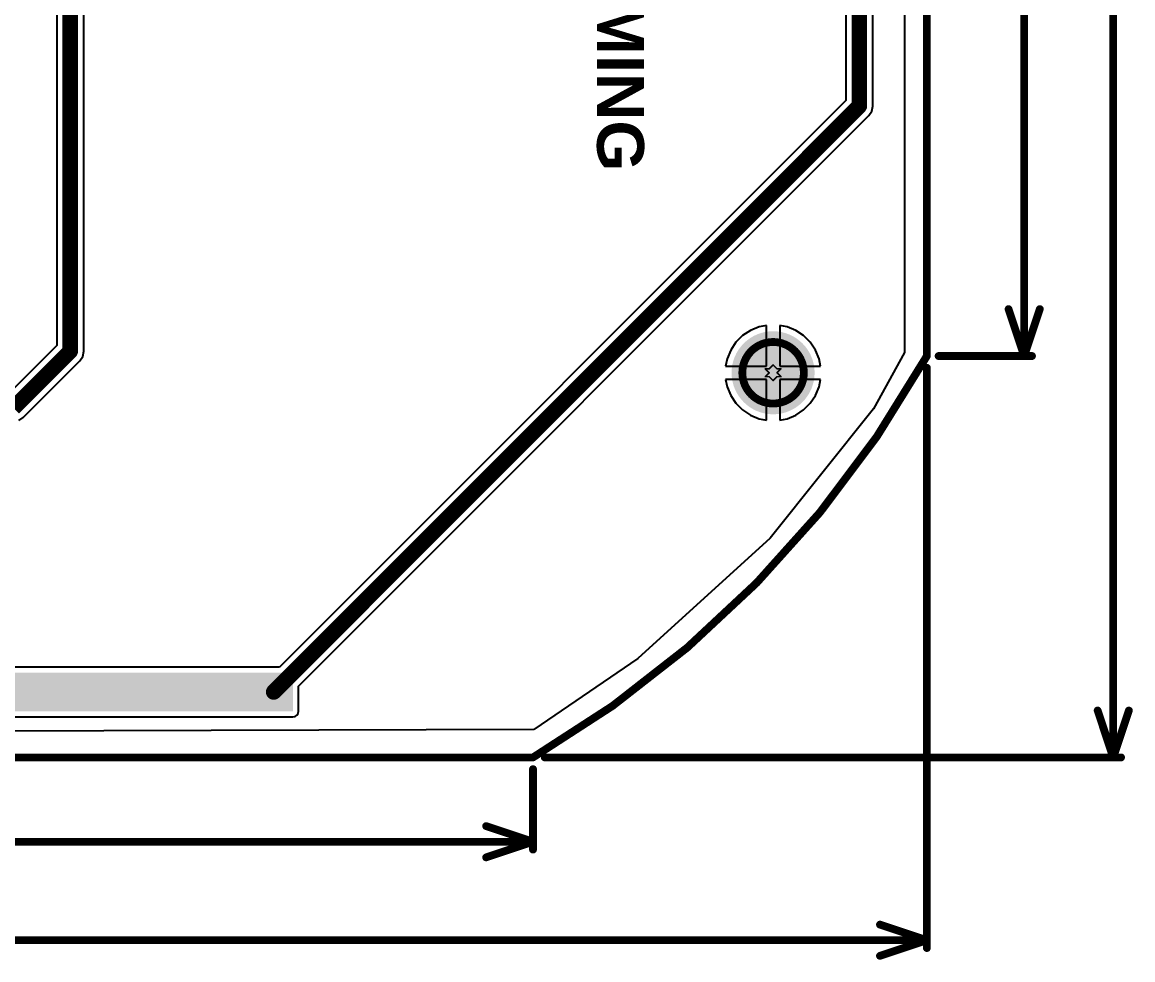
# Model space of a CAD drawing. Header units: inches. Extents: x -5 to 433, y -20 to 71.
# Drawn here: x 55.59 to 91.69, y -19.08 to 11.39 of the extents above; entities that cross this region are included whole.
import ezdxf

# ---------------------------------------------------------------- set-up
doc = ezdxf.new("R2010")
doc.units = ezdxf.units.IN
for name, color, linetype in [('Board Outline', 216, 'Continuous'), ('Bottom Layer', 5, 'Continuous'), ('Bottom Solder', 6, 'Continuous'), ('Deimensions', 6, 'Continuous'), ('Drill Drawing', 1, 'Continuous'), ('Multi-Layer', 9, 'Continuous'), ('Pad Holes', 156, 'Continuous'), ('Top Layer', 1, 'Continuous'), ('Top Overlay', 2, 'Continuous'), ('Top Solder', 216, 'Continuous')]:
    doc.layers.add(name, color=color, linetype=linetype)
doc.styles.add('Arial_Bold', font='', dxfattribs={"height": 0.2})
doc.styles.get('Arial_Bold').set_extended_font_data('Arial', bold=True)

msp = doc.modelspace()

# ---------------------------------------------------------------- hatches: boundary and pattern name
at = {"layer": 'Bottom Layer'}
h = msp.add_hatch(color=5, dxfattribs=at)
edge = h.paths.add_edge_path()
edge.add_arc((80, 0), 1.3, 0, 360)
at = {"layer": 'Bottom Solder'}
h = msp.add_hatch(color=6, dxfattribs=at)
edge = h.paths.add_edge_path()
edge.add_arc((80, 0), 1.35, 0, 360)
at = {"layer": 'Multi-Layer'}
h = msp.add_hatch(color=9, dxfattribs=at)
edge = h.paths.add_edge_path()
edge.add_arc((80, 0), 1.3, 0, 360)
at = {"layer": 'Pad Holes'}
h = msp.add_hatch(color=7, dxfattribs=at)
edge = h.paths.add_edge_path()
edge.add_arc((80, 0), 1, 0, 360)
at = {"layer": 'Top Layer'}
h = msp.add_hatch(color=1, dxfattribs=at)
edge = h.paths.add_edge_path()
edge.add_arc((80, 0), 1.3, 0, 360)
msp.add_hatch(color=1, dxfattribs=at).paths.add_polyline_path([(13.843, -9.747), (13.843, -10.998), (64.389, -10.998), (64.389, -9.747)])
at = {"layer": 'Top Solder'}
h = msp.add_hatch(color=216, dxfattribs=at)
edge = h.paths.add_edge_path()
edge.add_arc((80, 0), 1.35, 0, 360)

# ---------------------------------------------------------------- linework, layer by layer
at = {"layer": 'Board Outline'}
for points in [[(85, 30.41, 0.254, 0.254, 0), (85, 0.544, 0.254, 0.254, 0)], [(79, 0, 0.254, 0.254, -1), (81, 0, 0.254, 0.254, 0)], [(85, 0.544, 0.254, 0.254, -0.132866), (72.195, -12.5, 0.254, 0.254, 0)], [(81, 0, 0.254, 0.254, -1), (79, 0, 0.254, 0.254, 0)], [(7.805, -12.5, 0.254, 0.254, 0), (72.195, -12.5, 0.254, 0.254, 0)]]:
    msp.add_lwpolyline(points, format="xyseb", dxfattribs=at)
for points in [[(84.936, 0.544, 0.127, 0.127, 1), (85.063, 0.544, 0.127, 0.127, 1)], [(84.936, 0.544, 0.127, 0.127, 1), (85.063, 0.544, 0.127, 0.127, 1)], [(78.936, 0, 0.127, 0.127, 1), (79.063, 0, 0.127, 0.127, 1)], [(78.936, 0, 0.127, 0.127, 1), (79.063, 0, 0.127, 0.127, 1)], [(80.936, 0, 0.127, 0.127, 1), (81.063, 0, 0.127, 0.127, 1)], [(80.936, 0, 0.127, 0.127, 1), (81.063, 0, 0.127, 0.127, 1)], [(72.131, -12.5, 0.127, 0.127, 1), (72.258, -12.5, 0.127, 0.127, 1)], [(72.131, -12.5, 0.127, 0.127, 1), (72.258, -12.5, 0.127, 0.127, 1)]]:
    msp.add_lwpolyline(points, format="xyseb", close=True, dxfattribs=at)
at = {"layer": 'Deimensions'}
for points in [[(91.059, -12.5, 0.254, 0.254, 0), (91.059, 23.47, 0.254, 0.254, 0)], [(88.163, 0.544, 0.254, 0.254, 0), (88.163, 18.796, 0.254, 0.254, 0)], [(87.655, 2.068, 0.254, 0.254, 0), (88.163, 0.544, 0.254, 0.254, 0)], [(88.163, 0.544, 0.254, 0.254, 0), (88.671, 2.068, 0.254, 0.254, 0)], [(85.381, 0.544, 0.254, 0.254, 0), (88.417, 0.544, 0.254, 0.254, 0)], [(85, -18.694, 0.254, 0.254, 0), (85, 0.163, 0.254, 0.254, 0)], [(90.551, -10.976, 0.254, 0.254, 0), (91.059, -12.5, 0.254, 0.254, 0)], [(91.059, -12.5, 0.254, 0.254, 0), (91.567, -10.976, 0.254, 0.254, 0)], [(72.576, -12.5, 0.254, 0.254, 0), (91.313, -12.5, 0.254, 0.254, 0)], [(72.195, -15.494, 0.254, 0.254, 0), (72.195, -12.881, 0.254, 0.254, 0)], [(70.671, -14.732, 0.254, 0.254, 0), (72.195, -15.24, 0.254, 0.254, 0)], [(44.567, -15.24, 0.254, 0.254, 0), (72.195, -15.24, 0.254, 0.254, 0)], [(70.671, -15.748, 0.254, 0.254, 0), (72.195, -15.24, 0.254, 0.254, 0)], [(83.476, -17.932, 0.254, 0.254, 0), (85, -18.44, 0.254, 0.254, 0)], [(44.951, -18.44, 0.254, 0.254, 0), (85, -18.44, 0.254, 0.254, 0)], [(83.476, -18.948, 0.254, 0.254, 0), (85, -18.44, 0.254, 0.254, 0)]]:
    msp.add_lwpolyline(points, format="xyseb", dxfattribs=at)
for points in [[(87.592, 2.068, 0.127, 0.127, 1), (87.719, 2.068, 0.127, 0.127, 1)], [(88.608, 2.068, 0.127, 0.127, 1), (88.735, 2.068, 0.127, 0.127, 1)], [(85.317, 0.544, 0.127, 0.127, 1), (85.444, 0.544, 0.127, 0.127, 1)], [(88.1, 0.544, 0.127, 0.127, 1), (88.227, 0.544, 0.127, 0.127, 1)], [(88.1, 0.544, 0.127, 0.127, 1), (88.227, 0.544, 0.127, 0.127, 1)], [(88.1, 0.544, 0.127, 0.127, 1), (88.227, 0.544, 0.127, 0.127, 1)], [(88.354, 0.544, 0.127, 0.127, 1), (88.481, 0.544, 0.127, 0.127, 1)], [(84.936, 0.163, 0.127, 0.127, 1), (85.063, 0.163, 0.127, 0.127, 1)], [(90.487, -10.976, 0.127, 0.127, 1), (90.614, -10.976, 0.127, 0.127, 1)], [(91.504, -10.976, 0.127, 0.127, 1), (91.63, -10.976, 0.127, 0.127, 1)], [(72.513, -12.5, 0.127, 0.127, 1), (72.64, -12.5, 0.127, 0.127, 1)], [(90.995, -12.5, 0.127, 0.127, 1), (91.122, -12.5, 0.127, 0.127, 1)], [(90.995, -12.5, 0.127, 0.127, 1), (91.122, -12.5, 0.127, 0.127, 1)], [(90.995, -12.5, 0.127, 0.127, 1), (91.122, -12.5, 0.127, 0.127, 1)], [(91.249, -12.5, 0.127, 0.127, 1), (91.376, -12.5, 0.127, 0.127, 1)], [(72.131, -12.881, 0.127, 0.127, 1), (72.258, -12.881, 0.127, 0.127, 1)], [(70.608, -14.732, 0.127, 0.127, 1), (70.735, -14.732, 0.127, 0.127, 1)], [(72.131, -15.24, 0.127, 0.127, 1), (72.258, -15.24, 0.127, 0.127, 1)], [(72.131, -15.24, 0.127, 0.127, 1), (72.258, -15.24, 0.127, 0.127, 1)], [(72.131, -15.24, 0.127, 0.127, 1), (72.258, -15.24, 0.127, 0.127, 1)], [(72.131, -15.494, 0.127, 0.127, 1), (72.258, -15.494, 0.127, 0.127, 1)], [(70.608, -15.748, 0.127, 0.127, 1), (70.735, -15.748, 0.127, 0.127, 1)], [(83.412, -17.932, 0.127, 0.127, 1), (83.539, -17.932, 0.127, 0.127, 1)], [(84.936, -18.44, 0.127, 0.127, 1), (85.063, -18.44, 0.127, 0.127, 1)], [(84.936, -18.44, 0.127, 0.127, 1), (85.063, -18.44, 0.127, 0.127, 1)], [(84.936, -18.44, 0.127, 0.127, 1), (85.063, -18.44, 0.127, 0.127, 1)], [(84.936, -18.694, 0.127, 0.127, 1), (85.063, -18.694, 0.127, 0.127, 1)], [(83.412, -18.948, 0.127, 0.127, 1), (83.539, -18.948, 0.127, 0.127, 1)]]:
    msp.add_lwpolyline(points, format="xyseb", close=True, dxfattribs=at)
at = {"layer": 'Drill Drawing'}
for points in [[(79.746, 0.127, 0.0508, 0.0508, 0), (79.873, 0, 0.0508, 0.0508, 0)], [(79.746, 0.127, 0.0508, 0.0508, 0), (79.873, 0.127, 0.0508, 0.0508, 0)], [(79.746, -0.127, 0.0508, 0.0508, 0), (79.873, 0, 0.0508, 0.0508, 0)], [(79.873, 0.127, 0.0508, 0.0508, 0), (80, 0.254, 0.0508, 0.0508, 0)], [(80, 0.254, 0.0508, 0.0508, 0), (80.127, 0.127, 0.0508, 0.0508, 0)], [(80.127, 0.127, 0.0508, 0.0508, 0), (80.254, 0.127, 0.0508, 0.0508, 0)], [(80.127, 0, 0.0508, 0.0508, 0), (80.254, 0.127, 0.0508, 0.0508, 0)], [(80.127, 0, 0.0508, 0.0508, 0), (80.254, -0.127, 0.0508, 0.0508, 0)], [(79.746, -0.127, 0.0508, 0.0508, 0), (79.873, -0.127, 0.0508, 0.0508, 0)], [(79.873, -0.127, 0.0508, 0.0508, 0), (80, -0.254, 0.0508, 0.0508, 0)], [(80, -0.254, 0.0508, 0.0508, 0), (80.127, -0.127, 0.0508, 0.0508, 0)], [(80.127, -0.127, 0.0508, 0.0508, 0), (80.254, -0.127, 0.0508, 0.0508, 0)]]:
    msp.add_lwpolyline(points, format="xyseb", dxfattribs=at)
for points in [[(79.733, 0.127, 0.0254, 0.0254, 1), (79.759, 0.127, 0.0254, 0.0254, 1)], [(79.733, 0.127, 0.0254, 0.0254, 1), (79.759, 0.127, 0.0254, 0.0254, 1)], [(79.86, 0.127, 0.0254, 0.0254, 1), (79.886, 0.127, 0.0254, 0.0254, 1)], [(79.86, 0.127, 0.0254, 0.0254, 1), (79.886, 0.127, 0.0254, 0.0254, 1)], [(79.86, 0, 0.0254, 0.0254, 1), (79.886, 0, 0.0254, 0.0254, 1)], [(79.86, 0, 0.0254, 0.0254, 1), (79.886, 0, 0.0254, 0.0254, 1)], [(79.987, 0.254, 0.0254, 0.0254, 1), (80.013, 0.254, 0.0254, 0.0254, 1)], [(79.987, 0.254, 0.0254, 0.0254, 1), (80.013, 0.254, 0.0254, 0.0254, 1)], [(80.114, 0.127, 0.0254, 0.0254, 1), (80.14, 0.127, 0.0254, 0.0254, 1)], [(80.114, 0.127, 0.0254, 0.0254, 1), (80.14, 0.127, 0.0254, 0.0254, 1)], [(80.114, 0, 0.0254, 0.0254, 1), (80.14, 0, 0.0254, 0.0254, 1)], [(80.114, 0, 0.0254, 0.0254, 1), (80.14, 0, 0.0254, 0.0254, 1)], [(80.241, 0.127, 0.0254, 0.0254, 1), (80.267, 0.127, 0.0254, 0.0254, 1)], [(80.241, 0.127, 0.0254, 0.0254, 1), (80.267, 0.127, 0.0254, 0.0254, 1)], [(79.733, -0.127, 0.0254, 0.0254, 1), (79.759, -0.127, 0.0254, 0.0254, 1)], [(79.733, -0.127, 0.0254, 0.0254, 1), (79.759, -0.127, 0.0254, 0.0254, 1)], [(79.86, -0.127, 0.0254, 0.0254, 1), (79.886, -0.127, 0.0254, 0.0254, 1)], [(79.86, -0.127, 0.0254, 0.0254, 1), (79.886, -0.127, 0.0254, 0.0254, 1)], [(79.987, -0.254, 0.0254, 0.0254, 1), (80.013, -0.254, 0.0254, 0.0254, 1)], [(79.987, -0.254, 0.0254, 0.0254, 1), (80.013, -0.254, 0.0254, 0.0254, 1)], [(80.114, -0.127, 0.0254, 0.0254, 1), (80.14, -0.127, 0.0254, 0.0254, 1)], [(80.114, -0.127, 0.0254, 0.0254, 1), (80.14, -0.127, 0.0254, 0.0254, 1)], [(80.241, -0.127, 0.0254, 0.0254, 1), (80.267, -0.127, 0.0254, 0.0254, 1)], [(80.241, -0.127, 0.0254, 0.0254, 1), (80.267, -0.127, 0.0254, 0.0254, 1)]]:
    msp.add_lwpolyline(points, format="xyseb", close=True, dxfattribs=at)
at = {"layer": 'Top Layer'}
for p, q in [((56.71, 45.06), (56.71, 0.884)), ((57.59, 0.701), (57.59, 44.877)), ((84.276, 30.138), (84.276, 0.658)), ((83.244, 8.668), (83.244, 17.78)), ((82.364, 17.598), (82.364, 8.85)), ((82.364, 8.85), (63.948, -9.566)), ((83.211, 8.499), (83.244, 8.668)), ((64.57, -10.189), (83.115, 8.356)), ((83.115, 8.356), (83.211, 8.499)), ((79.547, 1.494), (79.264, 1.377)), ((79.784, 1.541), (79.547, 1.494)), ((79.784, 0.216), (79.784, 1.541)), ((80.453, 1.494), (80.216, 1.541)), ((80.216, 1.541), (80.216, 0.216)), ((80.736, 1.377), (80.453, 1.494)), ((79.009, 1.207), (78.793, 0.991)), ((79.264, 1.377), (79.009, 1.207)), ((80.991, 1.207), (80.736, 1.377)), ((81.207, 0.991), (80.991, 1.207)), ((56.71, 0.884), (55.123, -0.703)), ((78.623, 0.736), (78.506, 0.453)), ((78.793, 0.991), (78.623, 0.736)), ((81.377, 0.736), (81.207, 0.991)), ((81.494, 0.453), (81.377, 0.736)), ((55.617, -1.454), (57.461, 0.39)), ((57.461, 0.39), (57.557, 0.533)), ((57.557, 0.533), (57.59, 0.701)), ((78.506, 0.453), (78.458, 0.216)), ((81.541, 0.216), (81.494, 0.453)), ((84.276, 0.658), (83.26, -1.174)), ((78.458, 0.216), (79.784, 0.216)), ((80.216, 0.216), (81.541, 0.216)), ((79.784, -0.216), (78.458, -0.216)), ((78.458, -0.216), (78.506, -0.453)), ((79.784, -1.541), (79.784, -0.216)), ((81.541, -0.216), (80.216, -0.216)), ((80.216, -0.216), (80.216, -1.541)), ((81.494, -0.453), (81.541, -0.216)), ((78.506, -0.453), (78.623, -0.736)), ((81.377, -0.736), (81.494, -0.453)), ((78.623, -0.736), (78.793, -0.991)), ((78.793, -0.991), (79.009, -1.207)), ((80.991, -1.207), (81.207, -0.991)), ((81.207, -0.991), (81.377, -0.736)), ((79.009, -1.207), (79.264, -1.377)), ((79.264, -1.377), (79.547, -1.494)), ((83.26, -1.174), (79.902, -5.372)), ((80.453, -1.494), (80.736, -1.377)), ((80.736, -1.377), (80.991, -1.207)), ((55.474, -1.55), (55.617, -1.454)), ((79.547, -1.494), (79.784, -1.541)), ((80.216, -1.541), (80.453, -1.494)), ((79.902, -5.372), (75.602, -9.281)), ((75.602, -9.281), (72.219, -11.588)), ((63.948, -9.566), (32.007, -9.566)), ((64.57, -10.998), (64.57, -10.189)), ((13.843, -11.179), (64.389, -11.179)), ((64.389, -11.179), (64.458, -11.166)), ((64.458, -11.166), (64.517, -11.126)), ((64.517, -11.126), (64.556, -11.068)), ((64.556, -11.068), (64.57, -10.998)), ((72.219, -11.588), (7.827, -11.788))]:
    msp.add_line(p, q, dxfattribs=at)
for points in [[(57.15, 0.701, 0.508, 0.508, 0), (57.15, 45.06, 0.508, 0.508, 0)], [(82.804, 8.668, 0.508, 0.508, 0), (82.804, 17.78, 0.508, 0.508, 0)], [(63.764, -10.373, 0.508, 0.508, 0), (82.804, 8.668, 0.508, 0.508, 0)], [(55.306, -1.143, 0.508, 0.508, 0), (57.15, 0.701, 0.508, 0.508, 0)]]:
    msp.add_lwpolyline(points, format="xyseb", dxfattribs=at)
for points in [[(82.677, 8.668, 0.254, 0.254, 1), (82.931, 8.668, 0.254, 0.254, 1)], [(82.677, 8.668, 0.254, 0.254, 1), (82.931, 8.668, 0.254, 0.254, 1)], [(57.023, 0.701, 0.254, 0.254, 1), (57.277, 0.701, 0.254, 0.254, 1)], [(57.023, 0.701, 0.254, 0.254, 1), (57.277, 0.701, 0.254, 0.254, 1)], [(63.637, -10.373, 0.254, 0.254, 1), (63.891, -10.373, 0.254, 0.254, 1)]]:
    msp.add_lwpolyline(points, format="xyseb", close=True, dxfattribs=at)

# ---------------------------------------------------------------- texts
at = {"layer": 'Top Overlay', "style": 'Arial_Bold'}
msp.add_text('PROGRAMING', height=1.524, rotation=270, dxfattribs=at).set_placement((74.278, 21.447))

doc.saveas('drawing.dxf')
